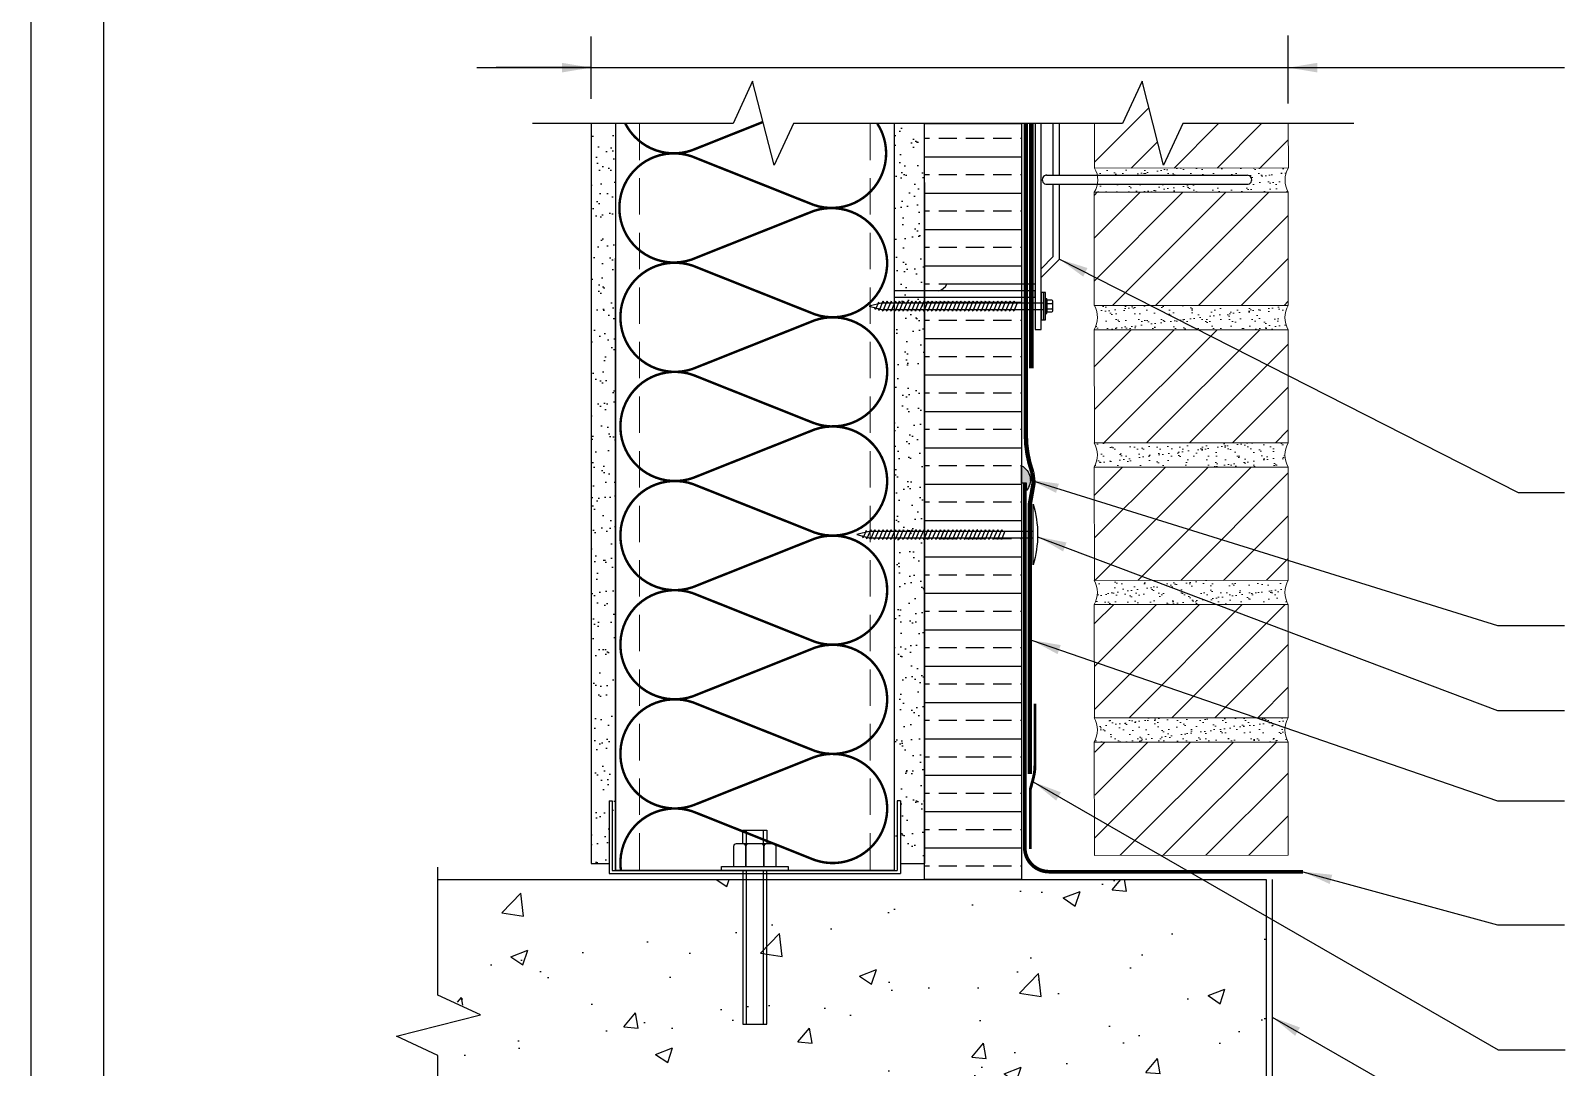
# Model space of a CAD drawing. Extents: x -263.2 to -212.2, y 313.3 to 379.3.
# Drawn here: x -263.17 to -231.53, y 327.64 to 349.01 of the extents above; entities that cross this region are included whole.
import ezdxf

# ---------------------------------------------------------------- set-up
doc = ezdxf.new("R2010")
doc.units = 0
doc.header["$LTSCALE"] = 1.5
doc.header["$MEASUREMENT"] = 0
doc.linetypes.add('DASHED', pattern=[0.75, 0.5, -0.25])
doc.layers.get('0').update_dxf_attribs({"color": 8, "linetype": 'CONTINUOUS'})
for name, color, linetype in [('8x11 layout', 7, 'CONTINUOUS'), ('CMU', 250, 'CONTINUOUS'), ('DuPont Thru-Wall Flashing', 252, 'CONTINUOUS'), ('FASTENING', 250, 'CONTINUOUS'), ('INSULATION', 241, 'CONTINUOUS'), ('SEALANT', 250, 'CONTINUOUS'), ('StraightFlash', 252, 'CONTINUOUS'), ('STRUCTURE', 250, 'CONTINUOUS'), ('TEXT', 7, 'CONTINUOUS'), ('tyvek tape', 130, 'CONTINUOUS')]:
    doc.layers.add(name, color=color, linetype=linetype)
doc.layers.add('brick', color=250, linetype='CONTINUOUS', lineweight=5)
doc.layers.add('Metal Stud', color=250, linetype='CONTINUOUS', lineweight=18)
doc.layers.add('EXTERIOR INSULATION', color=7, linetype='CONTINUOUS', true_color=0xcdd69f)
doc.layers.add('Tyvek CommercialWrap', color=7, linetype='DASHED', true_color=0x00538e)
doc.layers.add('VIEWPORT', color=7, linetype='CONTINUOUS', plot=False)
doc.styles.add('DETAILS', font='sanss___.ttf', dxfattribs={"height": 1})
doc.dimstyles.new('TYVEKDETAILS', dxfattribs={"dimscale": 6, "dimtxt": 1.5, "dimasz": 0.1, "dimexe": 0.75, "dimexo": 0.75, "dimgap": 0.75, "dimtad": 0, "dimtih": 1, "dimtoh": 1, "dimdec": 4, "dimzin": 0, "dimdsep": 46, "dimlunit": 4, "dimtxsty": 'DETAILS', "dimcen": 0.0625, "dimadec": 0, "dimazin": 0, "dimtfac": 1, "dimtdec": 4, "dimtofl": 0, "dimtmove": 0, "dimatfit": 3, "dimfxl": 1, "dimfrac": 2, "dimtolj": 1, "dimtzin": 0, "dimarcsym": 0})

# ---------------------------------------------------------------- blocks, each defined once
blk = doc.blocks.new('brk-sym')
at = {"linetype": 'Continuous'}
for points in [[(-0.07880250000000001, 0.00109400000000015), (-0.0283335, 0.1104690000000002)], [(-0.0283335, 0.1104690000000002), (0.0283335, -0.1104689999999993)], [(-0.4156255, 0.00109400000000015), (-0.07880250000000001, 0.00109400000000015)], [(0.0283335, -0.1104689999999993), (0.0797915, 0.00109400000000015)], [(0.0797915, 0.00109400000000015), (0.4166665, 0.00109400000000015)]]:
    blk.add_lwpolyline(points, dxfattribs=at)

msp = doc.modelspace()

# ---------------------------------------------------------------- hatches: boundary and pattern name
at = {"layer": 'brick'}
h = msp.add_hatch(dxfattribs=at)
h.set_pattern_fill('_USER', color=256, scale=0.625, angle=45, style=0, pattern_type=0)
h.set_pattern_definition([(45, (-210.1424827342722, 329.6674359125846), (-0.4419417382415922, 0.4419417382415922), [])])
h.paths.add_polyline_path([(-237.2442965385519, 347.0908238507377), (-239.4214420337277, 347.0908238507377), (-239.8167321239587, 346.2341622640402), (-240.260567023464, 347.9646225853364), (-240.6636032925228, 347.0908238507377), (-241.242011649131, 347.0908238507377), (-241.2399294898709, 346.1746594078413), (-237.2436905140079, 346.1773105118814)])
h = msp.add_hatch(dxfattribs=at)
h.set_pattern_fill('AR-SAND', color=256, scale=0.15, style=0)
h.set_pattern_definition([(37.50000000000001, (-972.565952674717, -525.1428867655304), (-0.009449003716441223, 0.2890235653519738), [0, -0.228, 0, -0.255, 0, -0.24375]), (7.499999999999999, (-972.565952674717, -525.1428867655304), (0.2654665057901591, 0.423321909784461), [0, -0.123, 0, -0.2055, 0, -0.07875]), (327.5, (-972.7504526747169, -525.1428867655304), (0.4671212792627242, 0.0008488580305446746), [0, -0.075, 0, -0.27, 0, -0.3525]), (317.5, (-972.7504526747169, -525.1428867655304), (0.450918990685844, 0.1316513347401374), [0, -0.0375, 0, -0.177, 0, -0.2025])])
h.paths.add_polyline_path([(-237.2452384404983, 345.6773009861672, -0.2704061141941634), (-237.2436905140079, 346.1773105118814), (-241.239736459953, 346.1746595358975, -0.08542047627691747), (-241.1812935706988, 346.0280421021371), (-238.0946819881877, 346.0280421021371, -1.005522795297967), (-238.0914675620463, 345.8402145823625), (-241.1801671923406, 345.8405419866515, -0.09559372908554377), (-241.2467863669888, 345.6773009861672), (-239.9858845098776, 345.6773009861672)])
h = msp.add_hatch(dxfattribs=at)
h.set_pattern_fill('_USER', color=256, scale=0.625, angle=45, style=0, pattern_type=0)
h.set_pattern_definition([(45, (-210.142494093053, 317.4981283293405), (-0.4419417382415922, 0.4419417382415922), [])])
h.paths.add_polyline_path([(-237.2467863669889, 334.3439676528337), (-241.2355085708033, 334.3439676528337), (-241.23395888888, 332.007997728964), (-237.2452384404984, 332.0106438452144)])
h.paths.add_polyline_path([(-237.2467863669889, 337.177300986167), (-241.2373882035009, 337.177300986167), (-241.2358385207503, 334.84132981535), (-237.2452384404984, 334.8439771785479)])
h.paths.add_polyline_path([(-237.2467863669889, 340.0106343195002), (-241.2392678361986, 340.0106343195002), (-241.2377181526207, 337.6746619017358), (-237.2452384404984, 337.6773105118812)])
h.paths.add_polyline_path([(-237.2467863669889, 342.8439676528337), (-241.2411474688961, 342.8439676528337), (-241.2395977844911, 340.5079939881218), (-237.2452384404984, 340.5106438452144)])
h.paths.add_polyline_path([(-237.2452384404983, 345.6773009861672), (-239.51241600362, 345.6773009861672), (-239.7721694788781, 345.6773009861672), (-239.9858845098776, 345.6773009861672), (-240.6053299503139, 345.6773009861672), (-241.2422089302287, 345.6773009861672), (-241.2414774163614, 343.3413260745078), (-237.2452384404984, 343.3439771785479)])
h = msp.add_hatch(dxfattribs=at)
h.set_pattern_fill('AR-SAND', color=256, scale=0.15, style=0)
h.set_pattern_definition([(37.50000000000001, (-382.6452402523288, 295.062079620955), (-0.009449003716441223, 0.2890235653519738), [0, -0.228, 0, -0.255, 0, -0.24375]), (7.499999999999999, (-382.6452402523288, 295.062079620955), (0.2654665057901591, 0.423321909784461), [0, -0.123, 0, -0.2055, 0, -0.07875]), (327.5, (-382.8297402523289, 295.062079620955), (0.4671212792627242, 0.0008488580305446746), [0, -0.075, 0, -0.27, 0, -0.3525]), (317.5, (-382.8297402523289, 295.062079620955), (0.450918990685844, 0.1316513347401374), [0, -0.0375, 0, -0.177, 0, -0.2025])])
edge = h.paths.add_edge_path()
edge.add_arc((-241.6760353827335, 334.5926459451935), 0.4960802461383342, -30.085145652338213, 30.08492082645631, ccw=False)
edge.add_line((-241.2467863669889, 334.3439676528337), (-237.2467863669887, 334.3439676528337))
edge.add_arc((-236.817537351244, 334.5926459451935), 0.4960802461383933, 149.5601036199014, 210.085145652365, ccw=False)
edge.add_line((-237.2452384404984, 334.8439771785479), (-241.2467853911905, 334.8413225531986))
edge = h.paths.add_edge_path()
edge.add_arc((-236.817537351244, 337.4259792785267), 0.4960802461384469, 149.5601036198909, 210.0851456523463, ccw=False)
edge.add_line((-237.2452384404984, 337.6773105118812), (-241.2467853911905, 337.674655886532))
edge.add_arc((-241.6760353827337, 337.4259792785265), 0.4960802461385265, -30.085145652329174, 30.08492082645847, ccw=False)
edge.add_line((-241.2467863669889, 337.177300986167), (-237.2467863669888, 337.177300986167))
edge = h.paths.add_edge_path()
edge.add_arc((-236.8175373512441, 340.25931261186), 0.4960802461383039, 149.5601036198851, 210.0851456523407, ccw=False)
edge.add_line((-237.2452384404984, 340.5106438452144), (-241.2467853911905, 340.5079892198653))
edge.add_arc((-241.6760353827337, 340.25931261186), 0.496080246138588, 8.00456213414219, 30.08492082645438, ccw=False)
edge.add_line((-241.1847884543473, 340.328392753433), (-241.1799575137799, 340.2608483667509))
edge.add_arc((-241.6760353827332, 340.25931261186), 0.4960802461379307, -11.251163239240498, 0.17737536389881825, ccw=False)
edge.add_line((-241.1894891443936, 340.1625222788407), (-241.1943320519714, 340.1407482338147))
edge.add_arc((-241.6760353827339, 340.25931261186), 0.4960802461386022, 329.9148543476807, 346.17233028109433, ccw=False)
edge.add_line((-241.2467863669889, 340.0106343195002), (-237.2467863669888, 340.0106343195002))
edge = h.paths.add_edge_path()
edge.add_arc((-236.817537351244, 343.0926459451935), 0.4960802461383933, 149.5601036199014, 210.085145652365, ccw=False)
edge.add_line((-237.2452384404984, 343.3439771785479), (-241.2467853911905, 343.3413225531986))
edge.add_arc((-241.6760353827335, 343.0926459451935), 0.4960802461383342, -30.085145652338213, 30.08492082645631, ccw=False)
edge.add_line((-241.2467863669889, 342.8439676528337), (-237.2467863669887, 342.8439676528337))
at = {"layer": 'EXTERIOR INSULATION', "linetype": 'Continuous'}
h = msp.add_hatch(dxfattribs=at)
h.set_pattern_fill('ANSI33', color=250, scale=3, angle=135, style=0)
h.set_pattern_definition([(180, (-946.8269007196698, 251.9093105340876), (-1.110223024625157e-16, -0.75), []), (180, (-947.2019007190405, 252.2843105334584), (-1.110223024625157e-16, -0.75), [0.375, -0.1875])])
h.paths.add_polyline_path([(-244.7424156431132, 347.0908238507377), (-242.7424156431132, 347.0908238507377), (-242.7424156431132, 331.50901592379), (-244.7424156431132, 331.50901592379)])
at = {"layer": 'FASTENING'}
msp.add_hatch(color=250, dxfattribs=at).paths.add_polyline_path([(-242.3397184079298, 343.0494011444951), (-242.286884414519, 343.0494011444951), (-242.286884414519, 343.6120408160618), (-242.3397184079298, 343.6120408160618)])
at = {"layer": 'SEALANT', "linetype": 'Continuous'}
h = msp.add_hatch(color=256, dxfattribs=at)
edge = h.paths.add_edge_path()
edge.add_arc((-242.8952917401689, 339.7427814141211), 0.3337079299724339, -40.528951059645976, 62.734560123947006, ccw=False)
edge.add_line((-242.641647781586, 339.5259272585213), (-242.641647781586, 339.6814337814717))
edge.add_line((-242.641647781586, 339.6814337814717), (-242.7424156431132, 339.6814337814717))
edge.add_line((-242.7424156431132, 339.6814337814717), (-242.7424156431132, 340.039412298345))
at = {"layer": 'STRUCTURE'}
h = msp.add_hatch(dxfattribs=at)
h.set_pattern_fill('AR-SAND', color=256, scale=0.25, style=0)
h.set_pattern_definition([(37.50000000000001, (-211.1509508472861, 318.7869351786974), (-0.01574833952740204, 0.4817059422532897), [0, -0.38, 0, -0.425, 0, -0.40625]), (7.499999999999999, (-211.1509508472861, 318.7869351786974), (0.4424441763169318, 0.7055365163074351), [0, -0.205, 0, -0.3425, 0, -0.13125]), (327.5, (-211.4584508472861, 318.7869351786974), (0.7785354654378738, 0.001414763384241124), [0, -0.125, 0, -0.45, 0, -0.5875]), (317.5, (-211.4584508472861, 318.7869351786974), (0.7515316511430733, 0.2194188912335623), [0, -0.0625, 0, -0.295, 0, -0.3375])])
h.paths.add_polyline_path([(-251.1174156431133, 347.0908238507377), (-251.6174156431131, 347.0908238507377), (-251.6174156431132, 331.8367964726528), (-251.2424156431132, 331.8367964726528), (-251.2424156431132, 333.132997728964), (-251.1799156431132, 333.132997728964), (-251.1799156431132, 331.695497728964), (-251.1174156431132, 331.695497728964)])
h.paths.add_polyline_path([(-244.7424156431132, 347.0908238507377), (-245.3674156431132, 347.0908238507377), (-245.3674156431132, 331.695497728964), (-245.3049156431132, 331.695497728964), (-245.3049156431132, 333.132997728964), (-245.2424156431132, 333.132997728964), (-245.2424156431132, 331.8367964726528), (-244.7424156431132, 331.8367964726528)])
h = msp.add_hatch(dxfattribs=at)
h.set_pattern_fill('AR-CONC', color=256, scale=0.5, style=0)
h.set_pattern_definition([(49.99999999999999, (-210.1086189789324, 317.4991465241665), (3.586300913003767, -0.3137606749129755), [0.375, -4.125]), (355, (-210.1086189789324, 317.4991465241665), (-0.693756668065, 3.760960668500059), [0.3, -3.3]), (100.4514, (-209.8097605789325, 317.4729998241664), (2.892546908570108, 3.447197710304768), [0.3187009499999991, -3.505710559999992]), (46.18420000000001, (-210.1086189789324, 318.4991465241665), (5.336205243128222, -0.8275950716450904), [0.5625, -6.1875]), (96.6356, (-209.6639352539324, 318.4301799891666), (4.673313527743517, 4.870589354502209), [0.4780514399999992, -5.258564999999987]), (351.1842, (-210.1086189789324, 318.4991465241665), (4.673309725668136, 4.870593004626623), [0.45, -4.95]), (21, (-209.6086189789324, 318.2491465241665), (2.984535260592308, -2.013094453326694), [0.375, -4.125]), (326.0000000000001, (-209.6086189789324, 318.2491465241665), (1.216576659607909, 3.625750225234265), [0.3, -3.3]), (71.4514, (-209.3599078139324, 318.0813884941665), (4.20111314290745, 1.612652483549762), [0.31870095, -3.50571056]), (37.50000000000001, (-210.1086189789324, 317.4991465241665), (0.06079927658645334, 1.664469269156557), [0, -3.26, 0, -3.35, 0, -3.3125]), (7.499999999999999, (-210.1086189789324, 317.4991465241665), (1.315347687210743, 1.972058559411801), [0, -1.91, 0, -3.185, 0, -1.2625]), (327.5, (-211.2236189789324, 317.4991465241665), (2.669112180862045, -0.112774358671899), [0, -1.25, 0, -3.9, 0, -5.175]), (317.5, (-211.7236189789324, 317.4991465241665), (2.915930846711931, 0.5005249116615882), [0, -1.625, 0, -2.59, 0, -3.675])])
h.paths.add_polyline_path([(-237.7000837747595, 331.50901592379), (-246.9500837747595, 331.50901592379), (-246.9500837747595, 328.5284232673062), (-247.4500837747595, 328.5284232673062), (-247.4500837747595, 331.50901592379), (-254.7742352383783, 331.50901592379), (-254.7742352383783, 329.2010127150636), (-253.9004365037797, 328.7218280245859), (-255.6308968250758, 328.2779931250807), (-254.7742352383783, 327.8827030348493), (-254.7742352383783, 325.50901592379), (-237.7000837747595, 325.50901592379)])
h.paths.add_polyline_path([(-241.0639623486293, 323.8456491156787), (-237.7000837747595, 323.8456491156787), (-237.7000837747595, 325.50901592379), (-245.7000837747595, 325.50901592379), (-245.7000837747594, 323.8456491156787), (-241.6850429780269, 323.8456491156785), (-241.4835248434975, 324.2825484829782), (-241.261607393745, 323.4173183223299)])

# ---------------------------------------------------------------- linework, layer by layer
at = {"layer": '8x11 layout', "color": 7}
msp.add_line((-261.6697122670332, 377.7587780834006), (-261.6697122670332, 314.7587780834006), dxfattribs=at)
at = {"layer": 'brick'}
msp.add_line((-237.2467863669888, 342.8439676528337), (-237.2467863669888, 342.8439676528337), dxfattribs=at)
for points in [[(-237.2436905140079, 346.1773105118814), (-241.2399294898709, 346.1746594078413), (-241.2420116491311, 347.0908238507377)], [(-239.9858845098776, 345.6773009861672), (-237.2452384404983, 345.6773009861672), (-237.2452384404983, 343.3439771785479), (-241.2467863669888, 343.3439771785479), (-241.2467863669888, 345.6773009861672), (-239.9858845098776, 345.6773009861672)], [(-237.2452384404984, 332.0106438452144), (-241.2414774163614, 332.0079927411746), (-241.2467863669889, 334.3439676528337), (-237.2467863669889, 334.3439676528337), (-237.2452384404984, 332.0106438452144)]]:
    msp.add_lwpolyline(points, dxfattribs=at)
for points in [[(-237.2442965385519, 347.0908238507377), (-237.2436905140079, 346.1773105118814, 0.2704061141941634), (-237.2452384404983, 345.6773009861672), (-237.2452384404983, 345.6773009861672)], [(-237.2452384404984, 340.5106438452144), (-241.2414774163614, 340.5079927411746), (-241.2467863669889, 342.8439676528337), (-237.2467863669889, 342.8439676528337), (-237.2452384404984, 340.5106438452144, 0.2704061141941634), (-237.2467863669888, 340.0106343195005, 0.9074311398367584), (-237.2467863669888, 340.0106343195005, -0.1931272375800366)], [(-237.2452384404984, 337.6773105118812), (-241.2414774163614, 337.6746594078413), (-241.2467863669889, 340.0106343195002), (-237.2467863669889, 340.0106343195002), (-237.2452384404984, 337.6773105118812, 0.2704061141941634), (-237.2467863669888, 337.1773009861672, 0.9074311398367584), (-237.2467863669888, 337.1773009861672, -0.1931272375800366)], [(-237.2452384404984, 334.8439771785479), (-241.2414774163614, 334.8413260745078), (-241.2467863669889, 337.177300986167), (-237.2467863669889, 337.177300986167), (-237.2452384404984, 334.8439771785479, 0.2704061141941634), (-237.2467863669888, 334.3439676528337, 0.9074311398367584), (-237.2467863669888, 334.3439676528337, -0.1931272375800366)]]:
    msp.add_lwpolyline(points, format="xyb", dxfattribs=at)
for centre, radius, start, end in [((-241.6364890407216, 345.9315541437322), 0.4653094046398429, 326.8784225330189, 31.54301902399029), ((-241.6940216284846, 343.0974452133892), 0.514072225305277, 330.4569273188681, 28.32092363604267), ((-236.8175373512439, 343.0926459451935), 0.4960802461385574, 149.5601036198984, 210.0851456523423), ((-241.6760353827336, 340.25931261186), 0.4960802461384137, 329.9148543476666, 30.43989638009603), ((-241.6760353827336, 337.4259792785267), 0.4960802461384137, 329.9148543476666, 30.43989638009603), ((-241.6760353827336, 334.5926459451935), 0.4960802461384137, 329.9148543476666, 30.43989638009603)]:
    msp.add_arc(centre, radius, start, end, dxfattribs=at)
at = {"layer": 'CMU'}
msp.add_lwpolyline([(-254.7742352383783, 331.50901592379), (-245.527667018739, 331.50901592379)], dxfattribs=at)
at = {"layer": 'DuPont Thru-Wall Flashing'}
msp.add_lwpolyline([(-242.6778677541772, 339.6814337814717, 0.07500000000000002, 0.075, 0), (-242.6778677541772, 332.1709069577648, 0.075, 0.075, 0.4141735199270847), (-242.1779361118759, 331.6709069624376, 0.075, 0.075, 0), (-236.9430612052859, 331.6704617716032, 0.075, 0.075, 0)], format="xyseb", dxfattribs=at)
at = {"layer": 'EXTERIOR INSULATION', "color": 250, "linetype": 'Continuous', "flags": 128}
msp.add_lwpolyline([(-244.7424156431132, 347.0908238507377), (-242.7424156431132, 347.0908238507377), (-242.7424156431132, 331.50901592379), (-244.7424156431132, 331.50901592379)], close=True, dxfattribs=at)
at = {"layer": 'FASTENING', "color": 7, "linetype": 'Continuous'}
for p, q in [((-242.2317837591362, 346.0280421021371), (-238.0946515566277, 346.0280421021371)), ((-242.2236132245337, 345.8406525926498), (-238.0936674156987, 345.8402148155483)), ((-242.4647184079298, 343.7822968580776), (-244.2832442539806, 343.7822968580776))]:
    msp.add_line(p, q, dxfattribs=at)
at = {"layer": 'FASTENING', "color": 8, "linetype": 'Continuous'}
for p, q in [((-245.6054668182335, 343.4004941506018), (-245.8871576899489, 343.3278089089026)), ((-245.8871576899489, 343.3278089089026), (-245.6054668182335, 343.2551236672034)), ((-245.7839438659528, 343.3016132520161), (-245.7571117545333, 343.2618727194269)), ((-245.695958482763, 343.4102819436293), (-245.7571117545333, 343.2618727194269)), ((-245.7078349720528, 343.2815379203787), (-245.6810028606333, 343.2417973877896)), ((-245.695958482763, 343.4102819436293), (-245.6762441272942, 343.3810155862075)), ((-245.6033687347374, 343.4302030129065), (-245.6810028606333, 343.2417973877896)), ((-245.6271610034778, 343.260721459877), (-245.6033534759483, 343.2254605812659)), ((-245.6054668182335, 343.4004941506018), (-242.286884414519, 343.4004941506028)), ((-242.286884414519, 343.2551236672043), (-245.6054668182335, 343.2551236672034)), ((-245.6033687347374, 343.4302030129065), (-245.5836543792686, 343.4009366554847)), ((-245.5189876312218, 343.4302030129065), (-245.6033534759483, 343.2254605812659)), ((-245.5387325042686, 343.2547269386878), (-245.5189723724327, 343.2254605812659)), ((-245.5189876312218, 343.4302030129065), (-245.499273275753, 343.4009366554847)), ((-245.4346065277061, 343.4302030129065), (-245.5189723724327, 343.2254605812659)), ((-245.454351400753, 343.2547269386878), (-245.4345912689171, 343.2254605812659)), ((-245.4346065277061, 343.4302030129065), (-245.4148921722374, 343.4009366554847)), ((-245.3502254241905, 343.4302030129065), (-245.4345912689171, 343.2254605812659)), ((-245.3699702972374, 343.2547269386878), (-245.3502101654014, 343.2254605812659)), ((-245.3502254241905, 343.4302030129065), (-245.3305110687218, 343.4009366554847)), ((-245.2658443206749, 343.4302030129065), (-245.3502101654014, 343.2254605812659)), ((-245.2855891937218, 343.2547269386878), (-245.2658290618858, 343.2254605812659)), ((-245.2658443206749, 343.4302030129065), (-245.2461299652061, 343.4009366554847)), ((-245.1814632171593, 343.4302030129065), (-245.2658290618858, 343.2254605812659)), ((-245.2012080902061, 343.2547269386878), (-245.1814479583702, 343.2254605812659)), ((-245.1814632171593, 343.4302030129065), (-245.1617488616905, 343.4009366554847)), ((-245.0970821136436, 343.4302030129065), (-245.1814479583702, 343.2254605812659)), ((-245.116834616085, 343.2547269386878), (-245.0970821136436, 343.2254605812659)), ((-245.012701010128, 343.4302030129065), (-245.0970821136436, 343.2254605812659)), ((-245.0970821136436, 343.4302030129065), (-245.0773677581749, 343.4009366554847)), ((-245.0324611419639, 343.2547269386878), (-245.012701010128, 343.2254605812659)), ((-244.9283275360069, 343.4302030129065), (-245.012701010128, 343.2254605812659)), ((-245.012701010128, 343.4302030129065), (-244.9929942840538, 343.4009366554847)), ((-244.9480800384483, 343.2547269386878), (-244.9283275360069, 343.2254605812659)), ((-244.8439540618858, 343.4302030129065), (-244.9283275360069, 343.2254605812659)), ((-244.9283275360069, 343.4302030129065), (-244.9086208099327, 343.4009366554847)), ((-244.8637065643272, 343.2547269386878), (-244.8439540618858, 343.2254605812659)), ((-244.8439540618858, 343.4302030129065), (-244.8242397064171, 343.4009366554847)), ((-244.7595805877647, 343.4302030129065), (-244.8439540618858, 343.2254605812659)), ((-244.7793330902061, 343.2547269386878), (-244.7595805877647, 343.2254605812659)), ((-244.7595805877647, 343.4302030129065), (-244.739866232296, 343.4009366554847)), ((-244.6752071136436, 343.4302030129065), (-244.7595805877647, 343.2254605812659)), ((-244.694959616085, 343.2547269386878), (-244.6752071136436, 343.2254605812659)), ((-244.6752071136439, 343.4305744959033), (-244.6554927581751, 343.4013081384815)), ((-244.5908412689171, 343.4302030129065), (-244.6752071136436, 343.2254605812659)), ((-244.6105861419639, 343.2547269386878), (-244.590826010128, 343.2254605812659)), ((-244.5908412689171, 343.4302030129065), (-244.5711269134483, 343.4009366554847)), ((-244.5064601654014, 343.4302030129065), (-244.590826010128, 343.2254605812659)), ((-244.5262126678429, 343.2547269386878), (-244.5064601654014, 343.2254605812659)), ((-244.4220790618858, 343.4302030129065), (-244.5064601654014, 343.2254605812659)), ((-244.5064601654014, 343.4302030129065), (-244.4867458099327, 343.4009366554847)), ((-244.4418391937218, 343.2547269386878), (-244.4220790618858, 343.2254605812659)), ((-244.3377055877647, 343.4302030129065), (-244.4220790618858, 343.2254605812659)), ((-244.4220790618858, 343.4302030129065), (-244.4023723358116, 343.4009366554847)), ((-244.3574580902061, 343.2547269386878), (-244.3377055877647, 343.2254605812659)), ((-244.2533321136436, 343.4302030129065), (-244.3377055877647, 343.2254605812659)), ((-244.3377055877647, 343.4302030129065), (-244.3179988616905, 343.4009366554847)), ((-244.273084616085, 343.2547269386878), (-244.2533321136436, 343.2254605812659)), ((-244.2533321136436, 343.4302030129065), (-244.2336177581749, 343.4009366554847)), ((-244.1689586395225, 343.4302030129065), (-244.2533321136436, 343.2254605812659)), ((-244.1887111419639, 343.2547269386878), (-244.1689586395225, 343.2254605812659)), ((-244.1887111419639, 343.2547269386878), (-244.168951010128, 343.2254605812659)), ((-244.1689586395225, 343.4302030129065), (-244.1492442840538, 343.4009366554847)), ((-244.0968280595818, 343.4004941506023), (-244.1689586395225, 343.2254605812659)), ((-244.0845851654014, 343.4302030129065), (-244.168951010128, 343.2254605812659)), ((-244.1043300384483, 343.2547269386878), (-244.0845699066124, 343.2254605812659)), ((-244.0845851654014, 343.4302030129065), (-244.0648708099327, 343.4009366554847)), ((-244.0002040618858, 343.4302030129065), (-244.0845699066124, 343.2254605812659)), ((-244.0199489349327, 343.2547269386878), (-244.0001888030968, 343.2254605812659)), ((-244.0002040618858, 343.4302030129065), (-243.9804897064171, 343.4009366554847)), ((-243.9158229583702, 343.4302030129065), (-244.0001888030968, 343.2254605812659)), ((-243.9355678314171, 343.2547269386878), (-243.9158076995811, 343.2254605812659)), ((-243.9158229583702, 343.4302030129065), (-243.8961086029014, 343.4009366554847)), ((-243.8314418548546, 343.4302030129065), (-243.9158076995811, 343.2254605812659)), ((-243.851194357296, 343.2547269386878), (-243.8314418548546, 343.2254605812659)), ((-243.7470607513389, 343.4302030129065), (-243.8314418548546, 343.2254605812659)), ((-243.8314418548546, 343.4302030129065), (-243.8117274993858, 343.4009366554847)), ((-243.7668208831749, 343.2547269386878), (-243.7470607513389, 343.2254605812659)), ((-243.6626872772179, 343.4302030129065), (-243.7470607513389, 343.2254605812659)), ((-243.7470607513389, 343.4302030129065), (-243.7273540252647, 343.4009366554847)), ((-243.6824397796593, 343.2547269386878), (-243.6626872772179, 343.2254605812659)), ((-243.5783138030968, 343.4302030129065), (-243.6626872772179, 343.2254605812659)), ((-243.6626872772179, 343.4302030129065), (-243.6429805511436, 343.4009366554847)), ((-243.5980663055382, 343.2547269386878), (-243.5783138030968, 343.2254605812659)), ((-243.5783138030968, 343.4302030129065), (-243.558599447628, 343.4009366554847)), ((-243.4939403289757, 343.4302030129065), (-243.5783138030968, 343.2254605812659)), ((-243.5136928314171, 343.2547269386878), (-243.4939403289757, 343.2254605812659)), ((-243.4939403289757, 343.4302030129065), (-243.4742259735069, 343.4009366554847)), ((-243.4095668548546, 343.4302030129065), (-243.4939403289757, 343.2254605812659)), ((-243.429319357296, 343.2547269386878), (-243.4095668548546, 343.2254605812659)), ((-243.4095668548548, 343.4305744959033), (-243.3898524993861, 343.4013081384815)), ((-243.325201010128, 343.4302030129065), (-243.4095668548546, 343.2254605812659)), ((-243.3449458831749, 343.2547269386878), (-243.3251857513389, 343.2254605812659)), ((-243.325201010128, 343.4302030129065), (-243.3054866546593, 343.4009366554847)), ((-243.2408199066124, 343.4302030129065), (-243.3251857513389, 343.2254605812659)), ((-243.2605724090538, 343.2547269386878), (-243.2408199066124, 343.2254605812659)), ((-243.1564388030968, 343.4302030129065), (-243.2408199066124, 343.2254605812659)), ((-243.2408199066124, 343.4302030129065), (-243.2211055511436, 343.4009366554847)), ((-243.1761989349327, 343.2547269386878), (-243.1564388030968, 343.2254605812659)), ((-243.0720653289757, 343.4302030129065), (-243.1564388030968, 343.2254605812659)), ((-243.1564388030968, 343.4302030129065), (-243.1367320770225, 343.4009366554847)), ((-243.0918178314171, 343.2547269386878), (-243.0720653289757, 343.2254605812659)), ((-242.9876918548546, 343.4302030129065), (-243.0720653289757, 343.2254605812659)), ((-243.0720653289757, 343.4302030129065), (-243.0523586029014, 343.4009366554847)), ((-243.007444357296, 343.2547269386878), (-242.9876918548546, 343.2254605812659)), ((-242.9876918548546, 343.4302030129065), (-242.9679774993858, 343.4009366554847)), ((-242.9033183807335, 343.4302030129065), (-242.9876918548546, 343.2254605812659)), ((-242.9230708831749, 343.2547269386878), (-242.9033183807335, 343.2254605812659)), ((-242.9033183807335, 343.4302030129065), (-242.8836040252647, 343.4009366554847)), ((-242.8311878007927, 343.4004941506023), (-242.9033183807335, 343.2254605812659)), ((-242.2506838090707, 343.1760021997609), (-242.2506838090707, 343.485439760796)), ((-242.2506838090707, 343.485439760796), (-242.2215469918607, 343.485439760796)), ((-242.2215469918607, 343.1760021997609), (-242.2215469918607, 343.485439760796)), ((-242.1219376168607, 343.4502522302785), (-242.2215469918607, 343.4502522302785)), ((-242.2215469918607, 343.4502522302785), (-242.2215469918607, 343.2111897302784)), ((-242.2215469918607, 343.3854968000101), (-242.1219376168607, 343.3854968000101)), ((-242.2215469918607, 343.2759451605471), (-242.1219376168607, 343.2759451605471)), ((-242.1020157418606, 343.2311116052783), (-242.1020157418606, 343.4303303552783)), ((-242.2506838090707, 343.1760021997609), (-242.2215469918607, 343.1760021997609)), ((-242.2215469918607, 343.2111897302784), (-242.1219376168607, 343.2111897302784))]:
    msp.add_line(p, q, dxfattribs=at)
at = {"layer": 'FASTENING', "color": 7, "linetype": 'Continuous'}
for points in [[(-242.4647184079298, 347.0908238507377), (-242.4647184079298, 342.8489831148274), (-242.3397184079298, 342.8489831148274), (-242.3397184079298, 347.0908238507377)], [(-242.0897184079298, 346.0280421021371), (-242.0897184079298, 347.0908238507377)], [(-241.9647184079298, 346.0280421021371), (-241.9647184079298, 347.0908238507377)], [(-242.3397184079298, 344.0989831148274), (-242.0897184079298, 344.3489831148274), (-242.0897184079298, 345.8406383997071)], [(-242.3397184079298, 343.9222064195308), (-241.9647184079298, 344.2972064195308), (-241.9647184079298, 345.840625149621)], [(-245.3674156431132, 343.5166718580776), (-242.4647184079298, 343.5166718580776), (-242.4647184079298, 343.6416718580776), (-245.3674156431132, 343.6416718580776)]]:
    msp.add_lwpolyline(points, dxfattribs=at)
at = {"layer": 'FASTENING', "color": 8, "linetype": 'Continuous'}
msp.add_lwpolyline([(-242.3397184079298, 343.0494011444951), (-242.2506838090707, 343.0494011444951), (-242.2506838090707, 343.6120408160618), (-242.3397184079298, 343.6120408160618)], close=True, dxfattribs=at)
msp.add_lwpolyline([(-242.286884414519, 343.0494011444951), (-242.286884414519, 343.6120408160618)], dxfattribs=at)
at = {"layer": 'FASTENING', "color": 7, "linetype": 'Continuous'}
for centre, radius, start, end in [((-242.2224834302089, 345.9345747338762), 0.09392893615789769, 88.69826344635335, 270.677033889177), ((-238.0925575330233, 345.9341371941821), 0.09392893615789769, 269.3229661108295, 91.30173655365331), ((-244.5472174081061, 343.9237078803276), 0.2994643606720762, 289.6436487738731, 331.821944086672)]:
    msp.add_arc(centre, radius, start, end, dxfattribs=at)
at = {"layer": 'FASTENING', "color": 8, "linetype": 'Continuous'}
for centre, start, end in [((-242.1219376168607, 343.4303303552783), 0, 90), ((-242.1219376168607, 343.40541867501), 270, 0), ((-242.1219376168607, 343.3655749250102), 0, 90), ((-242.1219376168607, 343.2958670355472), 270, 0), ((-242.1219376168607, 343.2560232855471), 0, 90), ((-242.1219376168607, 343.2311116052783), 270, 0)]:
    msp.add_arc(centre, 0.019921875, start, end, dxfattribs=at)
at = {"layer": 'INSULATION', "color": 253, "const_width": 0.05}
for points in [[(-245.5138921419469, 344.2524144132026, 0.4970910079619875), (-247.0281981913402, 345.2914622686003), (-249.5421994226033, 344.2902436033592, -1.404370499403762), (-249.5421994226006, 346.4164622685989), (-247.0281981913406, 345.4152436033592, 0.7138095447297045), (-245.7165334115195, 347.0908238507377, 0.7138095447297045)], [(-248.0714784513497, 347.125968570185), (-249.5421994226042, 346.5402436033596, -0.3738406301020355), (-250.9116671972803, 347.0908238507377, -0.3738406301020355)], [(-245.5135412181394, 337.4743171639129, 0.5155500965721037), (-247.0065406025067, 338.5374264965335), (-249.5205418337698, 337.5362078312924, -1.404370499403762), (-249.5205418337671, 339.6624264965321), (-247.0065406025071, 338.6612078312924, 1.404370499398822), (-247.0065406025071, 340.7874264965335), (-249.5205418337707, 339.7862078312928, -1.404370499403763), (-249.5205418337678, 341.9124264965324), (-247.006540602508, 340.9112078312928, 1.404370499398822), (-247.0065406025071, 343.0374264965335), (-249.5205418337707, 342.0362078312928, -1.404370499403762), (-249.5205418337678, 344.1624264965324), (-247.006540602508, 343.1612078312928, 0.5234799438965424), (-245.5138921419472, 344.252414413208)], [(-247.0065406024396, 331.9112078312646, 1.404370499344959), (-247.0065406025062, 334.0374264965321), (-249.5205418337698, 333.0362078312914, -1.404370499403763), (-249.5205418337669, 335.162426496531), (-247.0065406025071, 334.1612078312914, 1.404370499398822), (-247.0065406025062, 336.2874264965321), (-249.5205418337698, 335.2862078312914, -1.404370499403762), (-249.5205418337669, 337.412426496531), (-247.0065406025071, 336.4112078312914, 0.5155500965725927), (-245.5135412181392, 337.4743171639122)], [(-251.0029758646904, 331.695497728964, -0.559752204395886), (-249.5205418337662, 332.9124264965308), (-247.0065406024396, 331.9112078312646)]]:
    msp.add_lwpolyline(points, format="xyb", dxfattribs=at)
at = {"layer": 'Metal Stud', "linetype": 'DASHED', "lineweight": 5}
for p, q in [((-250.6174156431132, 347.0908238507377), (-250.6174156431132, 331.695497728964)), ((-245.8674156431132, 347.0908238507377), (-245.8674156431132, 331.695497728964))]:
    msp.add_line(p, q, dxfattribs=at)
at = {"layer": 'SEALANT', "linetype": 'Continuous'}
msp.add_line((-242.6846290961755, 339.6814337814717), (-242.7424156431132, 339.6814337814717), dxfattribs=at)
msp.add_lwpolyline([(-242.7424156431132, 340.039412298345, -0.483760814881899), (-242.641647781586, 339.5259272585213), (-242.641647781586, 339.6814337814717), (-242.7424156431132, 339.6814337814717)], format="xyb", close=True, dxfattribs=at)
at = {"layer": 'StraightFlash', "linetype": 'Continuous', "const_width": 0.1}
msp.add_lwpolyline([(-242.5411824802127, 342.0492522813249), (-242.5411824802127, 347.0908238507377)], dxfattribs=at)
at = {"layer": 'STRUCTURE'}
for p, q in [((-248.6896158215161, 347.0908238507377), (-252.8269415240331, 347.0908238507377)), ((-251.6174156431131, 347.0908238507377), (-251.6174156431132, 331.8367964726528)), ((-251.1174156431133, 347.0908238507377), (-251.1174156431132, 331.695497728964)), ((-245.3674156431132, 347.0908238507377), (-245.3674156431132, 331.695497728964)), ((-235.8934127739833, 347.0908238507377), (-239.4214420337277, 347.0908238507377)), ((-244.7424156431132, 345.8744572198352), (-244.7424156431132, 331.8367964726528)), ((-245.8592746948685, 338.6912587725244), (-246.140965566584, 338.6185735308252)), ((-246.140965566584, 338.6185735308252), (-245.8592746948685, 338.545888289126)), ((-246.0377517425878, 338.5923778739384), (-246.0109196311683, 338.5526373413495)), ((-245.949766359398, 338.7010465655517), (-246.0109196311683, 338.5526373413495)), ((-245.9616428486878, 338.5723025423013), (-245.9348107372683, 338.5325620097124)), ((-245.949766359398, 338.7010465655517), (-245.9300520039293, 338.6717802081298)), ((-245.8571766113724, 338.7209676348291), (-245.9348107372683, 338.5325620097124)), ((-245.8809688801128, 338.5514860817998), (-245.8571613525834, 338.5162252031885)), ((-245.8592746948685, 338.6912587725244), (-242.5044916857057, 338.6912587725251)), ((-242.5044916857057, 338.5458882891267), (-245.8592746948685, 338.545888289126)), ((-245.8571766113724, 338.7209676348291), (-245.8374622559037, 338.6917012774072)), ((-245.7727955078568, 338.7209676348291), (-245.8571613525834, 338.5162252031885)), ((-245.7925403809037, 338.5454915606103), (-245.7727802490678, 338.5162252031885)), ((-245.7727955078568, 338.7209676348291), (-245.7530811523881, 338.6917012774072)), ((-245.6884144043412, 338.7209676348291), (-245.7727802490678, 338.5162252031885)), ((-245.7081592773881, 338.5454915606103), (-245.6883991455521, 338.5162252031885)), ((-245.6884144043412, 338.7209676348291), (-245.6687000488724, 338.6917012774072)), ((-245.6040333008256, 338.7209676348291), (-245.6883991455521, 338.5162252031885)), ((-245.6237781738724, 338.5454915606103), (-245.6040180420365, 338.5162252031885)), ((-245.6040333008256, 338.7209676348291), (-245.5843189453568, 338.6917012774072)), ((-245.5196521973099, 338.7209676348291), (-245.6040180420365, 338.5162252031885)), ((-245.5393970703568, 338.5454915606103), (-245.5196369385209, 338.5162252031885)), ((-245.5196521973099, 338.7209676348291), (-245.4999378418412, 338.6917012774072)), ((-245.4352710937943, 338.7209676348291), (-245.5196369385209, 338.5162252031885)), ((-245.4550159668412, 338.5454915606103), (-245.4352558350053, 338.5162252031885)), ((-245.4352710937943, 338.7209676348291), (-245.4155567383256, 338.6917012774072)), ((-245.3508899902787, 338.7209676348291), (-245.4352558350053, 338.5162252031885)), ((-245.3706424927201, 338.5454915606103), (-245.3508899902787, 338.5162252031885)), ((-245.2665088867631, 338.7209676348291), (-245.3508899902787, 338.5162252031885)), ((-245.3508899902787, 338.7209676348291), (-245.3311756348099, 338.6917012774072)), ((-245.286269018599, 338.5454915606103), (-245.2665088867631, 338.5162252031885)), ((-245.182135412642, 338.7209676348291), (-245.2665088867631, 338.5162252031885)), ((-245.2665088867631, 338.7209676348291), (-245.2468021606888, 338.6917012774072)), ((-245.2018879150834, 338.5454915606103), (-245.182135412642, 338.5162252031885)), ((-245.0977619385209, 338.7209676348291), (-245.182135412642, 338.5162252031885)), ((-245.182135412642, 338.7209676348291), (-245.1624286865678, 338.6917012774072)), ((-245.1175144409623, 338.5454915606103), (-245.0977619385209, 338.5162252031885)), ((-245.0977619385209, 338.7209676348291), (-245.0780475830521, 338.6917012774072)), ((-245.0133884643998, 338.7209676348291), (-245.0977619385209, 338.5162252031885)), ((-245.0331409668412, 338.5454915606103), (-245.0133884643998, 338.5162252031885)), ((-245.0133884643998, 338.7209676348291), (-244.993674108931, 338.6917012774072)), ((-244.9290149902787, 338.7209676348291), (-245.0133884643998, 338.5162252031885)), ((-244.9487674927201, 338.5454915606103), (-244.9290149902787, 338.5162252031885)), ((-244.9290149902789, 338.7213391178261), (-244.9093006348102, 338.6920727604042)), ((-244.8446491455521, 338.7209676348291), (-244.9290149902787, 338.5162252031885)), ((-244.864394018599, 338.5454915606103), (-244.8446338867631, 338.5162252031885)), ((-244.8446491455521, 338.7209676348291), (-244.8249347900834, 338.6917012774072)), ((-244.7602680420365, 338.7209676348291), (-244.8446338867631, 338.5162252031885)), ((-244.7800205444779, 338.5454915606103), (-244.7602680420365, 338.5162252031885)), ((-244.6758869385209, 338.7209676348291), (-244.7602680420365, 338.5162252031885)), ((-244.7602680420365, 338.7209676348291), (-244.7405536865678, 338.6917012774072)), ((-244.6956470703568, 338.5454915606103), (-244.6758869385209, 338.5162252031885)), ((-244.5915134643998, 338.7209676348291), (-244.6758869385209, 338.5162252031885)), ((-244.6758869385209, 338.7209676348291), (-244.6561802124467, 338.6917012774072)), ((-244.6112659668412, 338.5454915606103), (-244.5915134643998, 338.5162252031885)), ((-244.5071399902787, 338.7209676348291), (-244.5915134643998, 338.5162252031885)), ((-244.5915134643998, 338.7209676348291), (-244.5718067383256, 338.6917012774072)), ((-244.5268924927201, 338.5454915606103), (-244.5071399902787, 338.5162252031885)), ((-244.5071399902787, 338.7209676348291), (-244.4874256348099, 338.6917012774072)), ((-244.4227665161576, 338.7209676348291), (-244.5071399902787, 338.5162252031885)), ((-244.442519018599, 338.5454915606103), (-244.4227665161576, 338.5162252031885)), ((-244.442519018599, 338.5454915606103), (-244.4227588867631, 338.5162252031885)), ((-244.4227665161576, 338.7209676348291), (-244.4030521606888, 338.6917012774072)), ((-244.3506359362168, 338.6912587725246), (-244.4227665161576, 338.5162252031885)), ((-244.3383930420365, 338.7209676348291), (-244.4227588867631, 338.5162252031885)), ((-244.3581379150834, 338.5454915606103), (-244.3383777832474, 338.5162252031885)), ((-244.3383930420365, 338.7209676348291), (-244.3186786865678, 338.6917012774072)), ((-244.2540119385209, 338.7209676348291), (-244.3383777832474, 338.5162252031885)), ((-244.2737568115678, 338.5454915606103), (-244.2539966797318, 338.5162252031885)), ((-244.2540119385209, 338.7209676348291), (-244.2342975830521, 338.6917012774072)), ((-244.1696308350053, 338.7209676348291), (-244.2539966797318, 338.5162252031885)), ((-244.1893757080521, 338.5454915606103), (-244.1696155762162, 338.5162252031885)), ((-244.1696308350053, 338.7209676348291), (-244.1499164795365, 338.6917012774072)), ((-244.0852497314896, 338.7209676348291), (-244.1696155762162, 338.5162252031885)), ((-244.105002233931, 338.5454915606103), (-244.0852497314896, 338.5162252031885)), ((-244.000868627974, 338.7209676348291), (-244.0852497314896, 338.5162252031885)), ((-244.0852497314896, 338.7209676348291), (-244.0655353760209, 338.6917012774072)), ((-244.0206287598099, 338.5454915606103), (-244.000868627974, 338.5162252031885)), ((-243.9164951538529, 338.7209676348291), (-244.000868627974, 338.5162252031885)), ((-244.000868627974, 338.7209676348291), (-243.9811619018998, 338.6917012774072)), ((-243.9362476562943, 338.5454915606103), (-243.9164951538529, 338.5162252031885)), ((-243.8321216797318, 338.7209676348291), (-243.9164951538529, 338.5162252031885)), ((-243.9164951538529, 338.7209676348291), (-243.8967884277787, 338.6917012774072)), ((-243.8518741821732, 338.5454915606103), (-243.8321216797318, 338.5162252031885)), ((-243.8321216797318, 338.7209676348291), (-243.8124073242631, 338.6917012774072)), ((-243.7477482056107, 338.7209676348291), (-243.8321216797318, 338.5162252031885)), ((-243.7675007080521, 338.5454915606103), (-243.7477482056107, 338.5162252031885)), ((-243.7477482056107, 338.7209676348291), (-243.728033850142, 338.6917012774072)), ((-243.6633747314896, 338.7209676348291), (-243.7477482056107, 338.5162252031885)), ((-243.683127233931, 338.5454915606103), (-243.6633747314896, 338.5162252031885)), ((-243.6633747314899, 338.7213391178261), (-243.6436603760211, 338.6920727604042)), ((-243.5790088867631, 338.7209676348291), (-243.6633747314896, 338.5162252031885)), ((-243.5987537598099, 338.5454915606103), (-243.578993627974, 338.5162252031885)), ((-243.5790088867631, 338.7209676348291), (-243.5592945312943, 338.6917012774072)), ((-243.4946277832474, 338.7209676348291), (-243.578993627974, 338.5162252031885)), ((-243.5143802856888, 338.5454915606103), (-243.4946277832474, 338.5162252031885)), ((-243.4102466797318, 338.7209676348291), (-243.4946277832474, 338.5162252031885)), ((-243.4946277832474, 338.7209676348291), (-243.4749134277787, 338.6917012774072)), ((-243.4300068115678, 338.5454915606103), (-243.4102466797318, 338.5162252031885)), ((-243.3258732056107, 338.7209676348291), (-243.4102466797318, 338.5162252031885)), ((-243.4102466797318, 338.7209676348291), (-243.3905399536576, 338.6917012774072)), ((-243.3456257080521, 338.5454915606103), (-243.3258732056107, 338.5162252031885)), ((-243.2414997314896, 338.7209676348291), (-243.3258732056107, 338.5162252031885)), ((-243.3258732056107, 338.7209676348291), (-243.3061664795365, 338.6917012774072)), ((-243.261252233931, 338.5454915606103), (-243.2414997314896, 338.5162252031885)), ((-243.2414997314896, 338.7209676348291), (-243.2217853760209, 338.6917012774072)), ((-243.1571262573685, 338.7209676348291), (-243.2414997314896, 338.5162252031885)), ((-243.1768787598099, 338.5454915606103), (-243.1571262573685, 338.5162252031885)), ((-243.1571262573685, 338.7209676348291), (-243.1374119018998, 338.6917012774072)), ((-243.0849956774277, 338.6912587725246), (-243.1571262573685, 338.5162252031885)), ((-251.2424156431132, 333.132997728964), (-251.2424156431132, 331.632997728964)), ((-251.2424156431132, 333.132997728964), (-251.1799156431132, 333.132997728964)), ((-251.1799156431132, 333.132997728964), (-251.1799156431132, 331.695497728964)), ((-245.3049156431132, 333.132997728964), (-245.3049156431132, 331.695497728964)), ((-245.2424156431132, 333.132997728964), (-245.3049156431132, 333.132997728964)), ((-245.2424156431132, 333.132997728964), (-245.3049156431132, 333.132997728964)), ((-245.2424156431132, 333.132997728964), (-245.2424156431132, 331.632997728964)), ((-248.4174156431131, 332.5274050724802), (-248.4174156431131, 332.2433774861818)), ((-248.0674156431132, 332.5274050724802), (-248.0674156431132, 332.2433774861818)), ((-251.6174156431132, 331.8367964726528), (-251.2424156431132, 331.8367964726528)), ((-251.2424156431132, 331.632997728964), (-245.2424156431132, 331.632997728964)), ((-251.1799156431132, 331.695497728964), (-245.3049156431132, 331.695497728964)), ((-248.4924156431132, 331.695497728964), (-248.4924156431132, 328.5274050724802)), ((-247.9924156431132, 331.695497728964), (-248.4924156431132, 331.695497728964)), ((-248.4174156431131, 331.695497728964), (-248.4174156431131, 328.5274050724802)), ((-248.0674156431132, 331.695497728964), (-248.0674156431132, 328.5274050724802)), ((-247.9924156431132, 328.5274050724802), (-247.9924156431132, 331.695497728964)), ((-245.2424156431132, 331.8367964726528), (-244.7424156431132, 331.8367964726528)), ((-253.223314312739, 331.50901592379), (-237.7000837747595, 331.50901592379)), ((-237.7000837747595, 331.50901592379), (-237.7000837747595, 325.50901592379)), ((-237.5750837747595, 331.50901592379), (-237.5750837747594, 323.8456491156787)), ((-248.4924156431132, 328.5274050724802), (-247.9924156431132, 328.5274050724802))]:
    msp.add_line(p, q, dxfattribs=at)
for points in [[(-248.2865795524575, 347.9646225853362), (-248.6896158215161, 347.0908238507377)], [(-247.8427446529523, 346.2341622640402), (-248.2865795524575, 347.9646225853362)], [(-240.260567023464, 347.9646225853362), (-240.6636032925226, 347.0908238507377), (-241.5608810257957, 347.0908238507377)], [(-239.8167321239588, 346.2341622640402), (-240.260567023464, 347.9646225853362)], [(-247.4474545627212, 347.0908238507377), (-247.8427446529523, 346.2341622640402)], [(-241.5608810257957, 347.0908238507377), (-247.4474545627212, 347.0908238507377)], [(-239.4214420337277, 347.0908238507377), (-239.8167321239588, 346.2341622640402)], [(-245.3674156431132, 344.2885459958813), (-245.3674156431132, 331.695497728964), (-251.1174156431132, 331.695497728964), (-251.1174156431132, 344.3159792487509)]]:
    msp.add_lwpolyline(points, dxfattribs=at)
for points in [[(-242.5044916857057, 339.2464856022011, -0.1473612908608156), (-242.5044916857057, 337.9964856022011)], [(-248.6799156431132, 331.781435228964), (-248.4299156431132, 331.781435228964), (-248.4299156431132, 332.1933774861818, 0.414213562373095), (-248.4799156431131, 332.2433774861818), (-248.6299156431132, 332.2433774861818, 0.414213562373095), (-248.6799156431132, 332.1933774861818)], [(-248.4299156431132, 331.781435228964), (-248.0549156431132, 331.781435228964), (-248.0549156431132, 332.1933774861818, 0.414213562373095), (-248.1049156431131, 332.2433774861818), (-248.3799156431132, 332.2433774861818, 0.414213562373095), (-248.4299156431132, 332.1933774861818)], [(-248.0549156431132, 331.781435228964), (-247.8049156431132, 331.781435228964), (-247.8049156431132, 332.1933774861818, 0.414213562373095), (-247.8549156431131, 332.2433774861818), (-248.0049156431132, 332.2433774861818, 0.414213562373095), (-248.0549156431132, 332.1933774861818)]]:
    msp.add_lwpolyline(points, format="xyb", close=True, dxfattribs=at)
for points in [[(-248.4924156431132, 332.2433774861818), (-248.4924156431132, 332.5274050724802), (-247.9924156431132, 332.5274050724802), (-247.9924156431132, 332.2433774861818)], [(-248.9299156431132, 331.781435228964), (-247.5549156431132, 331.781435228964), (-247.5549156431132, 331.695497728964), (-248.9299156431132, 331.695497728964)]]:
    msp.add_lwpolyline(points, close=True, dxfattribs=at)
at = {"layer": 'TEXT'}
for p, q in [((-251.6174156431131, 347.6006171189119), (-251.6174156431131, 348.8894239682686)), ((-237.2459674527015, 347.5083793197098), (-237.2459674527015, 348.9095018135201)), ((-253.9710172071427, 348.2450205435903), (-237.2459674527015, 348.2450205435903))]:
    msp.add_line(p, q, dxfattribs=at)
at = {"layer": 'Tyvek CommercialWrap', "flags": 128}
msp.add_lwpolyline([(-242.5748666854797, 333.6818050386014, 0.09, 0.09, 0), (-242.5748666854797, 339.2331521346, 0.09, 0.09, 0), (-242.4945113464803, 339.6911047005874, 0.09, 0.09, 0), (-242.5208105511085, 339.9011197514296, 0.09, 0.09, -0.08584836567612171), (-242.655611429644, 340.6840988441891, 0.09, 0.09, 0), (-242.655611429644, 341.3462487512879, 0.09, 0.09, 0), (-242.655611429644, 347.0908238507377, 0, 0, 0)], format="xyseb", dxfattribs=at)
at = {"layer": 'tyvek tape', "const_width": 0.06, "flags": 128}
msp.add_lwpolyline([(-242.5626031977885, 332.1416184088685), (-242.5626031977885, 333.3683251855432), (-242.5006578917726, 333.6018590783242, 0.06491120619796942), (-242.4672324415718, 333.8582448027323), (-242.4672324415718, 335.134314430441)], format="xyb", dxfattribs=at)
at = {"layer": 'VIEWPORT', "color": 1}
msp.add_line((-263.1697122670332, 379.2587780834006), (-263.1697122670332, 313.2587780834006), dxfattribs=at)

# ---------------------------------------------------------------- block references
at = {"layer": 'STRUCTURE', "xscale": 7.832334506948257, "yscale": 7.832334506948229, "zscale": 7.832334506948232, "rotation": 90}
msp.add_blockref('brk-sym', (-254.7656666644277, 328.4999105748332), dxfattribs=at)

# ---------------------------------------------------------------- leaders
at = {"layer": 'TEXT'}
for points in [[(-251.6174156431131, 348.2450205435903), (-253.5735170528459, 348.2450205435903)], [(-237.2459674527015, 348.2450205435903), (-231.5481191876574, 348.2450205435903)], [(-241.9639704256354, 344.2984161683471), (-232.5046318570817, 339.4898267630879), (-231.5476216964673, 339.4898267630879)], [(-242.5757254662733, 339.7519405033436), (-232.9289246443846, 336.7427809452583), (-231.5481191876574, 336.7427809452583)], [(-242.4128566445887, 338.5765620948291), (-232.9289246443846, 334.9957801497735), (-231.5481191876574, 334.9957801497735)], [(-242.5364630949355, 336.4446619999244), (-232.9289246443846, 333.1328853606078), (-231.5481191876574, 333.1328853606078)], [(-242.5013321519384, 333.5217002970867), (-232.9151815730334, 327.9962320051072), (-231.5343761163062, 327.9962320051072)], [(-236.943843324236, 331.6710208341738), (-232.9289246443846, 330.5721651554625), (-231.5481191876574, 330.5721651554625)], [(-237.5743416155003, 328.6725281391114), (-232.9151815730334, 325.9970009752421), (-231.5343761163062, 325.9970009752421)]]:
    msp.add_leader(points, dimstyle='TYVEKDETAILS', override={"dimfxl": 3}, dxfattribs=at)

doc.saveas('drawing.dxf')
